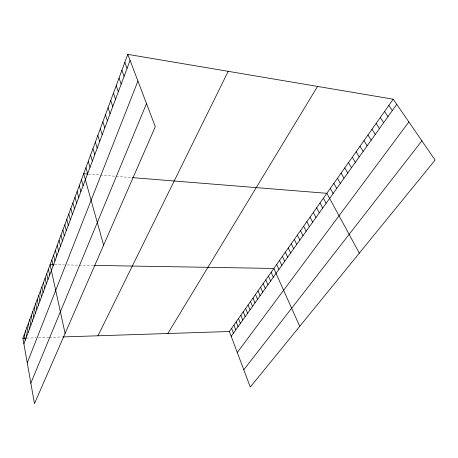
<?xml version="1.0" encoding="UTF-8"?>
<svg xmlns="http://www.w3.org/2000/svg" width="458" height="458" viewBox="0 0 458 458"><rect width="100%" height="100%" fill="white"/><g stroke="black" fill="none" stroke-linecap="round" stroke-linejoin="round"><path stroke-width="0.34" stroke-dasharray="2.29 1.72" d="M26.833 338.101L35.959 337.804M38.535 337.723L48.788 337.386M49.493 337.363L61.401 336.979M54.679 264.741L64.458 264.907M67.292 264.953L78.553 265.142M79.251 265.159L93.741 265.4M88.36 174.08L131.778 177.578"/><path stroke-width="0.69" d="M127.782 54.365L155.296 126.689L34.476 403.635L22.9 338.233L127.782 54.365L393.216 99.203L435.1 160.071L250.297 387.044L229.372 331.506L393.216 99.203M23.89 343.826L130.066 60.382M27.257 362.839L137.938 81.066M30.852 383.157L146.503 103.577M97.972 335.783L228.204 71.328M167.834 333.51L317.566 86.425M231.175 336.292L396.76 104.35M237.284 352.511L408.857 121.931M243.782 369.761L421.881 140.858M22.9 338.233L26.18 338.124M62.786 336.933L229.372 331.506M54.021 264.73L50.082 264.667L65.099 333.441M94.428 265.411L273.85 268.44L299.715 326.348M87.69 174.023L83.688 173.702L103.617 245.144M132.459 177.635L326.846 193.305L359.318 253.148M388.853 105.392L392.34 110.538M384.548 111.489L387.983 116.635M380.312 117.5L383.695 122.647M376.132 123.42L379.47 128.566M372.016 129.259L375.302 134.406M367.957 135.013L371.198 140.159M363.955 140.686L367.144 145.827M360.011 146.279L363.154 151.421M356.124 151.798L359.221 156.934M352.282 157.237L355.339 162.367M348.498 162.601L351.509 167.731M344.771 167.891L347.736 173.021M341.084 173.113L344.01 178.236M337.454 178.265L340.34 183.377M333.871 183.343L336.716 188.456M330.332 188.358L333.138 193.465M323.4 198.188L326.13 203.283M319.999 203.009L322.695 208.092M316.644 207.766L319.3 212.844M313.335 212.46L315.957 217.533M310.066 217.098L312.648 222.164M306.837 221.672L309.39 226.733M303.648 226.195L306.167 231.244M300.5 230.655L302.984 235.698M297.391 235.063L299.847 240.101M294.322 239.414L296.744 244.446M291.288 243.713L293.681 248.734M288.294 247.961L290.653 252.971M285.334 252.158L287.664 257.161M282.409 256.303L284.716 261.295M279.523 260.396L281.796 265.382M276.666 264.443L278.916 269.418M271.136 272.287L273.329 277.245M268.457 276.088L270.621 281.035M265.806 279.844L267.947 284.784M263.184 283.559L265.296 288.488M260.591 287.235L262.68 292.152M258.031 290.87L260.098 295.776M255.495 294.46L257.539 299.36M252.988 298.015L255.009 302.904M250.515 301.53L252.507 306.408M248.059 305.005L250.034 309.871M245.637 308.44L247.583 313.301M243.238 311.846L245.162 316.69M240.862 315.207L242.769 320.045M238.515 318.539L240.398 323.365M236.191 321.831L238.057 326.646M233.895 325.088L235.738 329.897M231.622 328.312L233.443 333.109M124.811 62.408L127.055 68.431M121.891 70.303L124.095 76.331M119.028 78.06L121.187 84.095M116.212 85.675L118.33 91.715M113.447 93.157L115.525 99.203M110.727 100.514L112.771 106.559M108.059 107.739L110.063 113.784M105.437 114.843L107.401 120.889M102.855 121.828L104.785 127.874M100.319 128.692L102.214 134.738M97.823 135.442L99.689 141.488M95.373 142.083L97.199 148.123M92.957 148.615L94.754 154.649M90.587 155.039L92.35 161.067M88.251 161.359L89.986 167.388M85.949 167.582L87.655 173.599M81.461 179.725L83.11 185.73M79.274 185.656L80.894 191.656M77.116 191.496L78.707 197.484M74.992 197.243L76.56 203.226M72.896 202.905L74.442 208.877M70.841 208.482L72.358 214.447M68.809 213.972L70.303 219.926M66.811 219.382L68.282 225.325M64.841 224.712L66.29 230.643M62.901 229.962L64.326 235.887M60.988 235.137L62.391 241.051M59.105 240.238L60.485 246.135M57.25 245.265L58.607 251.15M55.418 250.217L56.752 256.096M53.615 255.1L54.931 260.968M51.834 259.915L53.128 265.766M48.399 269.218L49.653 275.046M46.739 273.718L47.975 279.529M45.096 278.149L46.315 283.954M43.481 282.529L44.684 288.317M41.884 286.845L43.069 292.622M40.31 291.111L41.478 296.87M38.753 295.318L39.909 301.066M37.218 299.469L38.358 305.205M35.707 303.568L36.823 309.293M34.213 307.616L35.318 313.324M32.736 311.612L33.823 317.308M31.276 315.562L32.352 321.241M29.839 319.455L30.898 325.123M28.413 323.302L29.461 328.953M27.011 327.104L28.041 332.743M25.625 330.859L26.638 336.481M24.251 334.569L25.259 340.174"/></g></svg>
